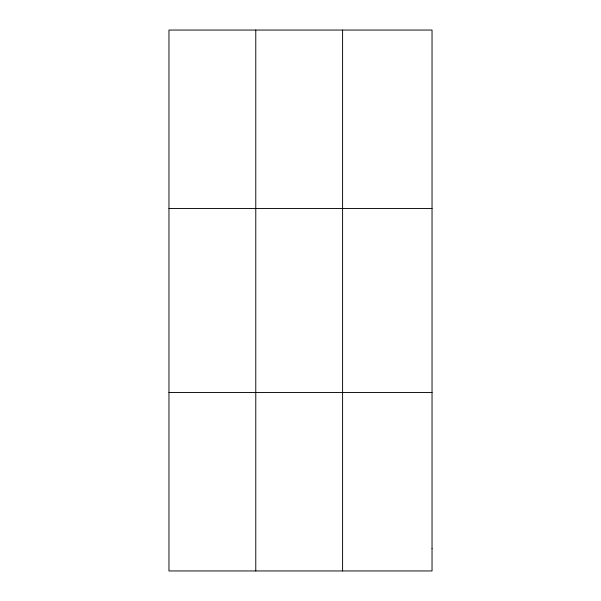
<?xml version="1.0" encoding="UTF-8"?>
<svg xmlns="http://www.w3.org/2000/svg" width="601" height="601" viewBox="0 0 601 601"><rect width="100%" height="100%" fill="white"/><g stroke="black" fill="none" stroke-linecap="round" stroke-linejoin="round"><path stroke-width="0.9" d="M255.778 30.05L255.778 570.95M342.593 30.05L342.593 570.95M168.964 208.547L432.036 208.547M168.964 392.453L432.036 392.453M432.036 548.638L432.036 570.95L168.964 570.95L168.964 30.05L432.036 30.05L432.036 548.638"/></g></svg>
